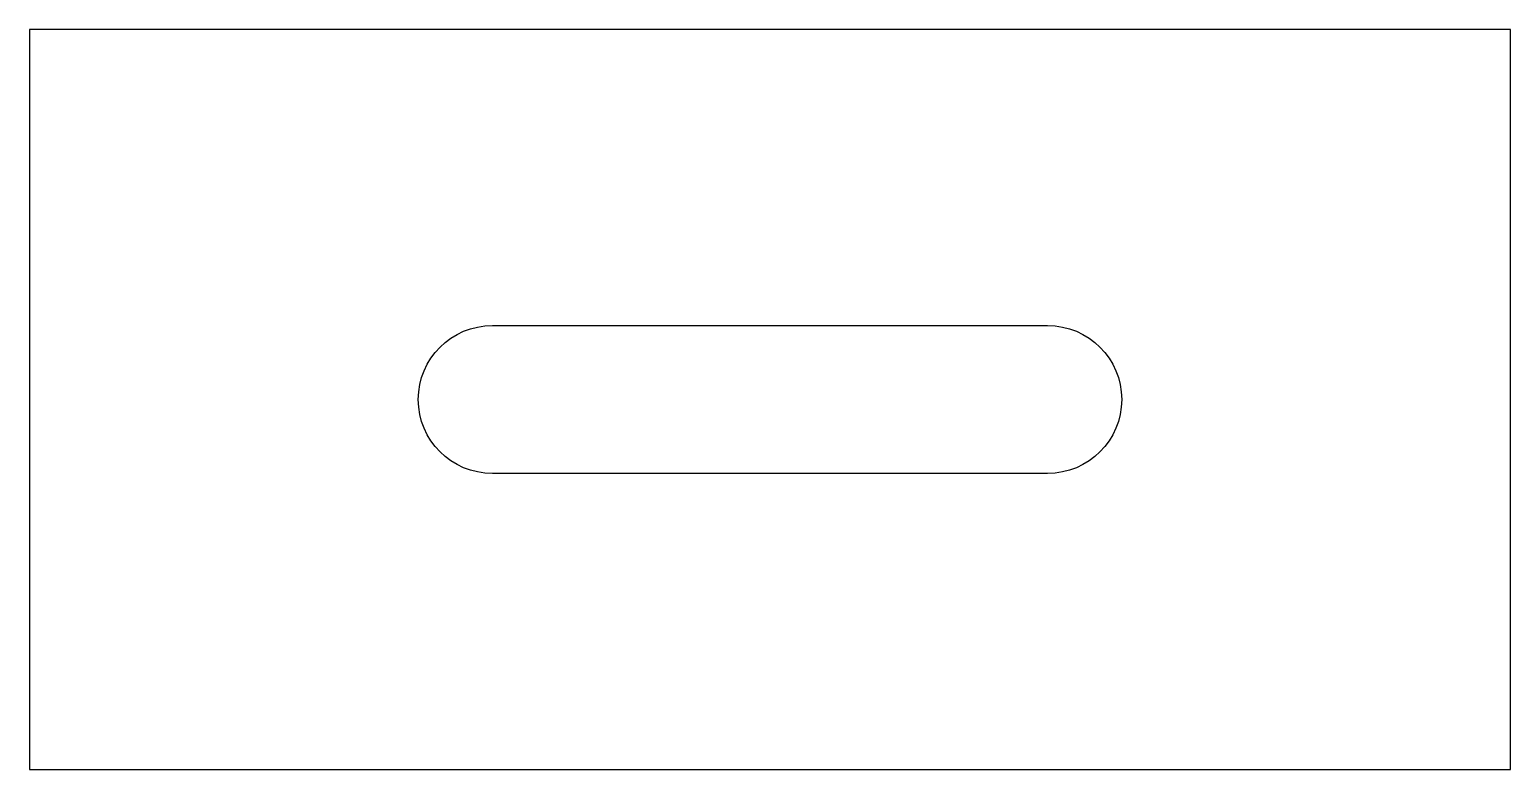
# Model space of a CAD drawing. Header units: millimetres. Extents: x 0 to 80, y 0 to 40.
import ezdxf

# ---------------------------------------------------------------- set-up
doc = ezdxf.new("R2010")
doc.units = ezdxf.units.MM
doc.layers.add('CUT_INNER', color=1, linetype='Continuous')
doc.layers.add('CUT_OUTER', color=7, linetype='Continuous')

msp = doc.modelspace()

# ---------------------------------------------------------------- linework, layer by layer
at = {"layer": 'CUT_INNER'}
msp.add_lwpolyline([(25, 16, -1), (25, 24), (55, 24, -1), (55, 16)], format="xyb", close=True, dxfattribs=at)
at = {"layer": 'CUT_OUTER'}
msp.add_lwpolyline([(0, 0), (80, 0), (80, 40), (0, 40)], close=True, dxfattribs=at)

doc.saveas('drawing.dxf')
